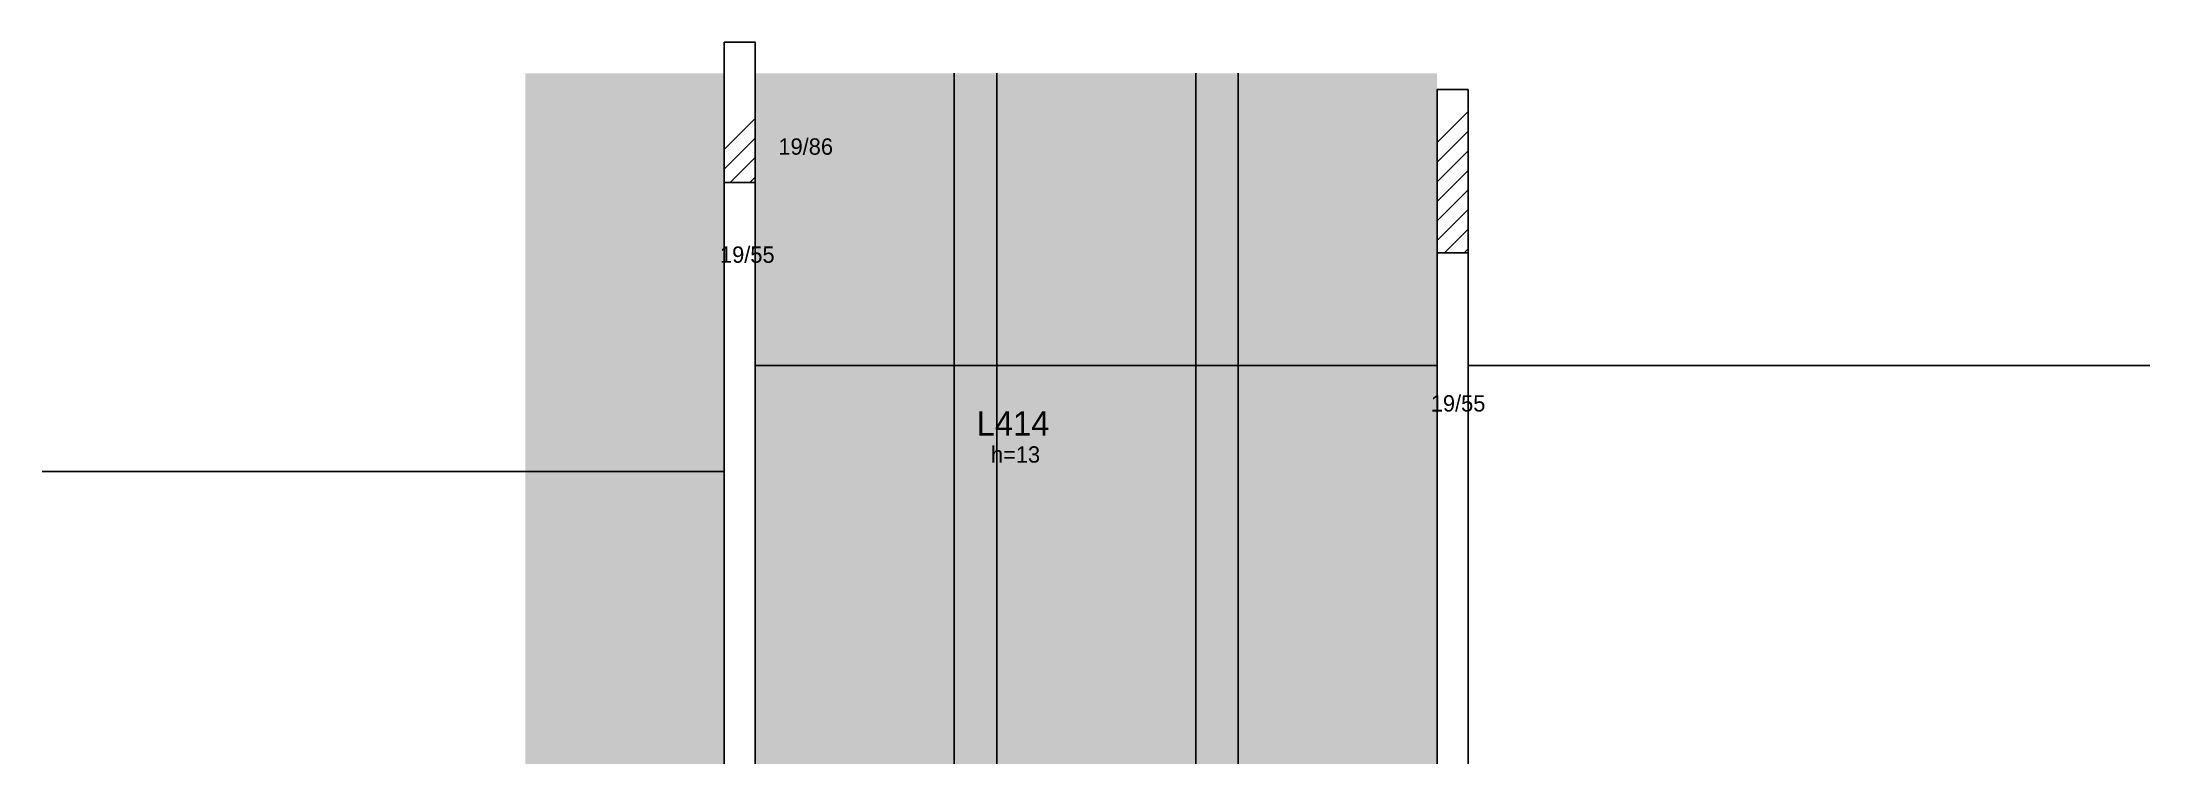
# Model space of a CAD drawing. Header units: metres. Extents: x 3741 to 5033, y 1590 to 2032.
import ezdxf

# ---------------------------------------------------------------- set-up
doc = ezdxf.new("R2010")
doc.units = ezdxf.units.M
for name, color, linetype in [('3', 7, 'Continuous'), ('4', 7, 'Continuous'), ('7', 7, 'Continuous'), ('Hachura', 7, 'Continuous'), ('Painéis', 7, 'Continuous'), ('REAPROVEITAMENTO', 7, 'Continuous')]:
    doc.layers.add(name, color=color, linetype=linetype)

msp = doc.modelspace()

# ---------------------------------------------------------------- hatches: boundary and pattern name
at = {"layer": 'Hachura'}
h = msp.add_hatch(color=7, dxfattribs=at)
h.dxf.hatch_style = 1
h.paths.add_polyline_path([(4300.5, 1590.1), (4326.5, 1590.1), (4326.5, 1590.1), (4326.5, 2013.1), (4326.5, 2013.1), (4300.5, 2013.1), (4300.5, 2013.1), (4300.5, 1590.1)])
h = msp.add_hatch(color=7, dxfattribs=at)
h.dxf.hatch_style = 1
h.paths.add_polyline_path([(4448.5, 1590.1), (4474.5, 1590.1), (4474.5, 1590.1), (4474.5, 2013.1), (4474.5, 2013.1), (4448.5, 2013.1), (4448.5, 2013.1), (4448.5, 1590.1)])
at = {"layer": 'REAPROVEITAMENTO'}
h = msp.add_hatch(color=7, dxfattribs=at)
h.dxf.hatch_style = 1
h.paths.add_polyline_path([(4159.5, 1590.1), (4037.5, 1590.1), (4037.5, 1590.1), (4037.5, 2013.1), (4037.5, 2013.1), (4159.5, 2013.1), (4159.5, 2013.1), (4159.5, 1590.1)])
h = msp.add_hatch(color=7, dxfattribs=at)
h.dxf.hatch_style = 1
h.paths.add_polyline_path([(4300.5, 1590.1), (4178.5, 1590.1), (4178.5, 1590.1), (4178.5, 2013.1), (4178.5, 2013.1), (4300.5, 2013.1), (4300.5, 2013.1), (4300.5, 1590.1)])
h = msp.add_hatch(color=7, dxfattribs=at)
h.dxf.hatch_style = 1
h.paths.add_polyline_path([(4448.5, 1590.1), (4326.5, 1590.1), (4326.5, 1590.1), (4326.5, 2013.1), (4326.5, 2013.1), (4448.5, 2013.1), (4448.5, 2013.1), (4448.5, 1590.1)])
h = msp.add_hatch(color=7, dxfattribs=at)
h.dxf.hatch_style = 1
h.paths.add_polyline_path([(4596.5, 1590.1), (4474.5, 1590.1), (4474.5, 1590.1), (4474.5, 2013.1), (4474.5, 2013.1), (4596.5, 2013.1), (4596.5, 2013.1), (4596.5, 1590.1)])

# ---------------------------------------------------------------- linework, layer by layer
at = {"layer": '3', "color": 7, "lineweight": 25}
for p, q in [((4596.5, 1970.7), (4615.5, 1989.7)), ((4159.5, 1966.4), (4178.5, 1985.4)), ((4596.5, 1958.7), (4615.5, 1977.7)), ((4159.5, 1954.4), (4178.5, 1973.4)), ((4596.5, 1946.6), (4615.5, 1965.6)), ((4163.2, 1946.1), (4178.5, 1961.4)), ((4596.5, 1934.6), (4615.5, 1953.6)), ((4175.2, 1946.1), (4178.5, 1949.4)), ((4596.5, 1922.6), (4615.5, 1941.6)), ((4596.5, 1910.6), (4615.5, 1929.6)), ((4601, 1903.1), (4615.5, 1917.6)), ((4613, 1903.1), (4615.5, 1905.5))]:
    msp.add_line(p, q, dxfattribs=at)
for points in [[(4159.5, 1946.1), (4159.5, 1590.1)], [(4178.5, 1590.1), (4178.5, 1946.1)], [(4596.5, 1903.1), (4596.5, 1590.1)], [(4615.5, 1590.1), (4615.5, 1903.1)]]:
    msp.add_lwpolyline(points, dxfattribs=at)
at = {"layer": '7', "color": 7, "lineweight": 25}
for points in [[(4159.5, 1946.1), (4178.5, 1946.1), (4178.5, 2032.1), (4159.5, 2032.1), (4159.5, 1946.1)], [(4596.5, 1903.1), (4615.5, 1903.1), (4615.5, 2003.1), (4596.5, 2003.1), (4596.5, 1903.1)]]:
    msp.add_lwpolyline(points, dxfattribs=at)
at = {"layer": 'Painéis', "color": 7, "lineweight": 25}
for p, q in [((4300.5, 2013.1), (4300.5, 1590.1)), ((4326.5, 2013.1), (4326.5, 1590.1)), ((4448.5, 2013.1), (4448.5, 1590.1)), ((4474.5, 2013.1), (4474.5, 1590.1)), ((4596.4, 1834.1), (4178.4, 1834.1)), ((5033.4, 1834.1), (4615.4, 1834.1)), ((4159.4, 1769.1), (3741.4, 1769.1))]:
    msp.add_line(p, q, dxfattribs=at)

# ---------------------------------------------------------------- texts
at = {"layer": '3', "color": 7, "lineweight": 25}
for s, p in [('19/86', (4192.7, 1963.2)), ('19/55', (4156.9, 1897)), ('19/55', (4592.6, 1805.9)), ('h=13', (4323, 1774.6))]:
    msp.add_text(s, height=10, dxfattribs=at).set_placement(p)
at = {"layer": '4', "color": 7, "lineweight": 25}
msp.add_text('L414', height=15, dxfattribs=at).set_placement((4314.2, 1791.1))

doc.saveas('drawing.dxf')
